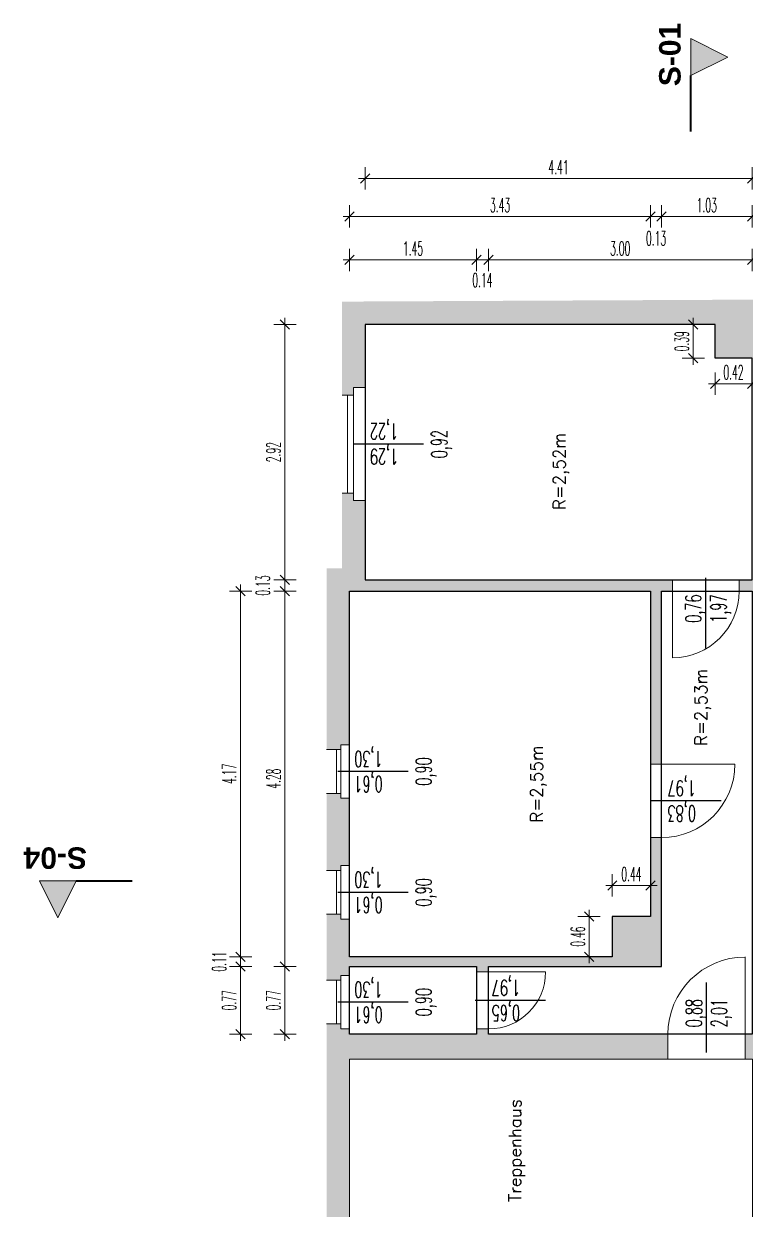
# Model space of a CAD drawing. Header units: metres. Extents: x -8.6 to 8, y -3.3 to 22.3.
# Drawn here: x -8.62 to -0.39, y 8.76 to 22.29 of the extents above; entities that cross this region are included whole.
import ezdxf
from ezdxf.enums import TextEntityAlignment as Align

# ---------------------------------------------------------------- set-up
doc = ezdxf.new("R2010")
doc.units = ezdxf.units.M
doc.header["$LTSCALE"] = 10
doc.header["$MEASUREMENT"] = 0
doc.linetypes.add('Schnittlinie', pattern=[0.6, 0.3, -0.15, 0, -0.15])
for name, color, linetype, lineweight in [('10_1OG Fenster', 7, 'Continuous', 18), ('10_1OG Treppe', 7, 'Continuous', 18), ('10_1OG Tür', 7, 'Continuous', 18), ('10_1OG W', 7, 'Continuous', 25), ('140_Raumbezeichnung', 7, 'Continuous', 15), ('40_Bemaßung', 7, 'Continuous', 15)]:
    doc.layers.add(name, color=color, linetype=linetype, lineweight=lineweight)
doc.layers.add('200_Schraffur_Wand', color=252, linetype='Continuous', lineweight=9, transparency=0.6)
for name, color, linetype in [('85 Schnitt Marker', 7, 'Continuous'), ('_Archi_Fenster', 7, 'Continuous'), ('Archi_Tür', 7, 'Continuous')]:
    doc.layers.add(name, color=color, linetype=linetype)
doc.styles.add('ERSTELLTER_STIL_2', font='arialbd.ttf')
doc.styles.add('SIMPLEX50', font='simplex.shx', dxfattribs={"width": 0.48})
doc.styles.get("Standard").update_dxf_attribs({"font": 'simplex.shx'})
doc.dimstyles.new('Meter_Bem Horizontal', dxfattribs={"dimtxt": 0.16, "dimasz": 0.015, "dimexe": 0, "dimexo": 0.1, "dimgap": 0.05, "dimtad": 1, "dimrnd": 0.01, "dimzin": 0, "dimdsep": 46, "dimtxsty": 'SIMPLEX50', "dimblk": 'Bempfeil', "dimcen": 0.125, "dimse1": 1, "dimse2": 1, "dimclre": 1, "dimadec": 0, "dimazin": 0, "dimtp": 102033525.0, "dimtm": 1, "dimtfac": 1, "dimtix": 1, "dimtmove": 2, "dimatfit": 3, "dimldrblk": 'Bempfeil', "dimfxl": 1, "dimtolj": 1, "dimtzin": 0, "dimlwd": -1, "dimarcsym": 0})

# ---------------------------------------------------------------- blocks, each defined once
blk = doc.blocks.new('fenster')
at = {"layer": '_Archi_Fenster', "color": 0}
blk.add_line((0, -0.45), (0, 0.35), dxfattribs=at)
at = {"layer": '_Archi_Fenster', "color": 0, "style": 'SIMPLEX50', "width": 0.6}
blk.add_attdef('BH', text='', height=0.18, dxfattribs=at).set_placement((0, 0.35), align=Align.BOTTOM_CENTER)
blk.add_attdef('LW', text='', height=0.18, rotation=90, dxfattribs=at).set_placement((0, 0), align=Align.BOTTOM_CENTER)
blk.add_attdef('LH', text='', height=0.18, rotation=90, dxfattribs=at).set_placement((0.054, 0), align=Align.TOP_CENTER)
blk = doc.blocks.new('Bempfeil')
at = {"color": 0, "linetype": 'ByBlock'}
for p, q in [((-5, 0), (5, 0)), ((-3.54, -3.54), (3.54, 3.54)), ((0, 8.5), (0, -8.5))]:
    blk.add_line(p, q, dxfattribs=at)
blk = doc.blocks.new('*D40')
at = {"layer": '40_Bemaßung', "color": 0, "transparency": 16777216}
blk.add_line((-5.639, 10.772), (-5.639, 11.516), dxfattribs=at)
at = {"layer": 'Defpoints', "color": 0, "transparency": 16777216}
for p in [(-5.639, 11.531), (-1.343, 11.531), (-3.317, 10.757)]:
    blk.add_point(p, dxfattribs=at)
at = {"layer": '40_Bemaßung', "color": 0, "transparency": 16777216, "xscale": 0.015, "yscale": 0.015, "zscale": 0.015}
for p, rotation in [((-5.639, 11.531), 90), ((-5.639, 10.757), 270)]:
    blk.add_blockref('Bempfeil', p, dxfattribs=dict(at, rotation=rotation))
at = {"layer": '40_Bemaßung', "color": 0, "transparency": 16777216, "insert": (-5.769, 11.144), "char_height": 0.16, "attachment_point": 5, "rotation": 90, "style": 'SIMPLEX50'}
blk.add_mtext('\\A1;0.77', dxfattribs=at)
blk = doc.blocks.new('*D41')
at = {"layer": '40_Bemaßung', "color": 0, "transparency": 16777216}
blk.add_line((-2.17, 11.657), (-2.17, 12.085), dxfattribs=at)
at = {"layer": 'Defpoints', "color": 0, "transparency": 16777216}
for p in [(-2.17, 12.1), (-1.905, 12.1), (-1.905, 11.642)]:
    blk.add_point(p, dxfattribs=at)
at = {"layer": '40_Bemaßung', "color": 0, "transparency": 16777216, "xscale": 0.015, "yscale": 0.015, "zscale": 0.015}
for p, rotation in [((-2.17, 12.1), 90), ((-2.17, 11.642), 270)]:
    blk.add_blockref('Bempfeil', p, dxfattribs=dict(at, rotation=rotation))
at = {"layer": '40_Bemaßung', "color": 0, "transparency": 16777216, "insert": (-2.3, 11.871), "char_height": 0.16, "attachment_point": 5, "rotation": 90, "style": 'SIMPLEX50'}
blk.add_mtext('\\A1;0.46', dxfattribs=at)
blk = doc.blocks.new('*D42')
at = {"layer": '40_Bemaßung', "color": 0, "transparency": 16777216}
blk.add_line((-1.89, 12.455), (-1.483, 12.455), dxfattribs=at)
at = {"layer": 'Defpoints', "color": 0, "transparency": 16777216}
for p in [(-1.468, 12.455), (-1.905, 12.1), (-1.468, 12.1)]:
    blk.add_point(p, dxfattribs=at)
at = {"layer": '40_Bemaßung', "color": 0, "transparency": 16777216, "xscale": 0.015, "yscale": 0.015, "zscale": 0.015, "rotation": 180}
blk.add_blockref('Bempfeil', (-1.905, 12.455), dxfattribs=at)
at = {"layer": '40_Bemaßung', "color": 0, "transparency": 16777216, "xscale": 0.015, "yscale": 0.015, "zscale": 0.015}
blk.add_blockref('Bempfeil', (-1.468, 12.455), dxfattribs=at)
at = {"layer": '40_Bemaßung', "color": 0, "transparency": 16777216, "insert": (-1.687, 12.585), "char_height": 0.16, "attachment_point": 5, "style": 'SIMPLEX50'}
blk.add_mtext('\\A1;0.44', dxfattribs=at)
blk = doc.blocks.new('*D43')
at = {"layer": '40_Bemaßung', "color": 0, "transparency": 16777216}
blk.add_line((-0.982, 18.486), (-0.982, 18.842), dxfattribs=at)
at = {"layer": 'Defpoints', "color": 0, "transparency": 16777216}
for p in [(-0.982, 18.857), (-0.734, 18.857), (-0.734, 18.471)]:
    blk.add_point(p, dxfattribs=at)
at = {"layer": '40_Bemaßung', "color": 0, "transparency": 16777216, "xscale": 0.015, "yscale": 0.015, "zscale": 0.015}
for p, rotation in [((-0.982, 18.857), 90), ((-0.982, 18.471), 270)]:
    blk.add_blockref('Bempfeil', p, dxfattribs=dict(at, rotation=rotation))
at = {"layer": '40_Bemaßung', "color": 0, "transparency": 16777216, "insert": (-1.112, 18.664), "char_height": 0.16, "attachment_point": 5, "rotation": 90, "style": 'SIMPLEX50'}
blk.add_mtext('\\A1;0.39', dxfattribs=at)
blk = doc.blocks.new('*D44')
at = {"layer": '40_Bemaßung', "color": 0, "transparency": 16777216}
blk.add_line((-0.719, 18.18), (-0.327, 18.18), dxfattribs=at)
at = {"layer": 'Defpoints', "color": 0, "transparency": 16777216}
for p in [(-0.734, 18.471), (-0.312, 18.471), (-0.312, 18.18)]:
    blk.add_point(p, dxfattribs=at)
at = {"layer": '40_Bemaßung', "color": 0, "transparency": 16777216, "xscale": 0.015, "yscale": 0.015, "zscale": 0.015, "rotation": 180}
blk.add_blockref('Bempfeil', (-0.734, 18.18), dxfattribs=at)
at = {"layer": '40_Bemaßung', "color": 0, "transparency": 16777216, "xscale": 0.015, "yscale": 0.015, "zscale": 0.015}
blk.add_blockref('Bempfeil', (-0.312, 18.18), dxfattribs=at)
at = {"layer": '40_Bemaßung', "color": 0, "transparency": 16777216, "insert": (-0.523, 18.31), "char_height": 0.16, "attachment_point": 5, "style": 'SIMPLEX50'}
blk.add_mtext('\\A1;0.42', dxfattribs=at)
blk = doc.blocks.new('*D45')
at = {"layer": '40_Bemaßung', "color": 0, "transparency": 16777216}
blk.add_line((-5.639, 11.546), (-5.639, 15.799), dxfattribs=at)
at = {"layer": 'Defpoints', "color": 0, "transparency": 16777216}
for p in [(-5.639, 15.814), (-1.343, 15.814), (-1.343, 11.531)]:
    blk.add_point(p, dxfattribs=at)
at = {"layer": '40_Bemaßung', "color": 0, "transparency": 16777216, "xscale": 0.015, "yscale": 0.015, "zscale": 0.015}
for p, rotation in [((-5.639, 15.814), 90), ((-5.639, 11.531), 270)]:
    blk.add_blockref('Bempfeil', p, dxfattribs=dict(at, rotation=rotation))
at = {"layer": '40_Bemaßung', "color": 0, "transparency": 16777216, "insert": (-5.769, 13.673), "char_height": 0.16, "attachment_point": 5, "rotation": 90, "style": 'SIMPLEX50'}
blk.add_mtext('\\A1;4.28', dxfattribs=at)
blk = doc.blocks.new('*D46')
at = {"layer": '40_Bemaßung', "color": 0, "transparency": 16777216}
for p, q in [((-5.639, 15.956), (-5.639, 15.971)), ((-5.639, 15.814), (-5.639, 15.941)), ((-5.639, 15.799), (-5.639, 15.784))]:
    blk.add_line(p, q, dxfattribs=at)
at = {"layer": 'Defpoints', "color": 0, "transparency": 16777216}
for p in [(-5.639, 15.941), (-4.724, 15.941), (-1.343, 15.814)]:
    blk.add_point(p, dxfattribs=at)
at = {"layer": '40_Bemaßung', "color": 0, "transparency": 16777216, "xscale": 0.015, "yscale": 0.015, "zscale": 0.015}
for p, rotation in [((-5.639, 15.941), 270), ((-5.639, 15.814), 90)]:
    blk.add_blockref('Bempfeil', p, dxfattribs=dict(at, rotation=rotation))
at = {"layer": '40_Bemaßung', "color": 0, "transparency": 16777216, "insert": (-5.889, 15.877), "char_height": 0.16, "attachment_point": 5, "rotation": 90, "style": 'SIMPLEX50'}
blk.add_mtext('\\A1;0.13', dxfattribs=at)
blk = doc.blocks.new('*D47')
at = {"layer": '40_Bemaßung', "color": 0, "transparency": 16777216}
blk.add_line((-5.639, 15.956), (-5.639, 18.842), dxfattribs=at)
at = {"layer": 'Defpoints', "color": 0, "transparency": 16777216}
for p in [(-5.639, 18.857), (-4.724, 18.857), (-4.724, 15.941)]:
    blk.add_point(p, dxfattribs=at)
at = {"layer": '40_Bemaßung', "color": 0, "transparency": 16777216, "xscale": 0.015, "yscale": 0.015, "zscale": 0.015}
for p, rotation in [((-5.639, 18.857), 90), ((-5.639, 15.941), 270)]:
    blk.add_blockref('Bempfeil', p, dxfattribs=dict(at, rotation=rotation))
at = {"layer": '40_Bemaßung', "color": 0, "transparency": 16777216, "insert": (-5.769, 17.399), "char_height": 0.16, "attachment_point": 5, "rotation": 90, "style": 'SIMPLEX50'}
blk.add_mtext('\\A1;2.92', dxfattribs=at)
blk = doc.blocks.new('*D48')
at = {"layer": '40_Bemaßung', "color": 0, "transparency": 16777216}
blk.add_line((-6.144, 10.772), (-6.144, 11.516), dxfattribs=at)
at = {"layer": 'Defpoints', "color": 0, "transparency": 16777216}
for p in [(-6.144, 11.531), (-4.901, 11.531), (-4.901, 10.757)]:
    blk.add_point(p, dxfattribs=at)
at = {"layer": '40_Bemaßung', "color": 0, "transparency": 16777216, "xscale": 0.015, "yscale": 0.015, "zscale": 0.015}
for p, rotation in [((-6.144, 11.531), 90), ((-6.144, 10.757), 270)]:
    blk.add_blockref('Bempfeil', p, dxfattribs=dict(at, rotation=rotation))
at = {"layer": '40_Bemaßung', "color": 0, "transparency": 16777216, "insert": (-6.274, 11.144), "char_height": 0.16, "attachment_point": 5, "rotation": 90, "style": 'SIMPLEX50'}
blk.add_mtext('\\A1;0.77', dxfattribs=at)
blk = doc.blocks.new('*D49')
at = {"layer": '40_Bemaßung', "color": 0, "transparency": 16777216}
for p, q in [((-6.144, 11.657), (-6.144, 11.672)), ((-6.144, 11.531), (-6.144, 11.642)), ((-6.144, 11.516), (-6.144, 11.501))]:
    blk.add_line(p, q, dxfattribs=at)
at = {"layer": 'Defpoints', "color": 0, "transparency": 16777216}
for p in [(-6.144, 11.642), (-4.901, 11.642), (-4.901, 11.531)]:
    blk.add_point(p, dxfattribs=at)
at = {"layer": '40_Bemaßung', "color": 0, "transparency": 16777216, "xscale": 0.015, "yscale": 0.015, "zscale": 0.015}
for p, rotation in [((-6.144, 11.642), 270), ((-6.144, 11.531), 90)]:
    blk.add_blockref('Bempfeil', p, dxfattribs=dict(at, rotation=rotation))
at = {"layer": '40_Bemaßung', "color": 0, "transparency": 16777216, "insert": (-6.388, 11.586), "char_height": 0.16, "attachment_point": 5, "rotation": 90, "style": 'SIMPLEX50'}
blk.add_mtext('\\A1;0.11', dxfattribs=at)
blk = doc.blocks.new('*D50')
at = {"layer": '40_Bemaßung', "color": 0, "transparency": 16777216}
blk.add_line((-6.144, 11.657), (-6.144, 15.799), dxfattribs=at)
at = {"layer": 'Defpoints', "color": 0, "transparency": 16777216}
for p in [(-6.144, 15.814), (-4.901, 15.814), (-4.901, 11.642)]:
    blk.add_point(p, dxfattribs=at)
at = {"layer": '40_Bemaßung', "color": 0, "transparency": 16777216, "xscale": 0.015, "yscale": 0.015, "zscale": 0.015}
for p, rotation in [((-6.144, 15.814), 90), ((-6.144, 11.642), 270)]:
    blk.add_blockref('Bempfeil', p, dxfattribs=dict(at, rotation=rotation))
at = {"layer": '40_Bemaßung', "color": 0, "transparency": 16777216, "insert": (-6.274, 13.728), "char_height": 0.16, "attachment_point": 5, "rotation": 90, "style": 'SIMPLEX50'}
blk.add_mtext('\\A1;4.17', dxfattribs=at)
blk = doc.blocks.new('*D51')
at = {"layer": '40_Bemaßung', "color": 0, "transparency": 16777216}
blk.add_line((-4.886, 19.592), (-3.469, 19.592), dxfattribs=at)
at = {"layer": 'Defpoints', "color": 0, "transparency": 16777216}
for p in [(-3.454, 19.592), (-4.901, 11.531), (-3.454, 11.531)]:
    blk.add_point(p, dxfattribs=at)
at = {"layer": '40_Bemaßung', "color": 0, "transparency": 16777216, "xscale": 0.015, "yscale": 0.015, "zscale": 0.015, "rotation": 180}
blk.add_blockref('Bempfeil', (-4.901, 19.592), dxfattribs=at)
at = {"layer": '40_Bemaßung', "color": 0, "transparency": 16777216, "xscale": 0.015, "yscale": 0.015, "zscale": 0.015}
blk.add_blockref('Bempfeil', (-3.454, 19.592), dxfattribs=at)
at = {"layer": '40_Bemaßung', "color": 0, "transparency": 16777216, "insert": (-4.178, 19.722), "char_height": 0.16, "attachment_point": 5, "style": 'SIMPLEX50'}
blk.add_mtext('\\A1;1.45', dxfattribs=at)
blk = doc.blocks.new('*D52')
at = {"layer": '40_Bemaßung', "color": 0, "transparency": 16777216}
blk.add_line((-3.439, 19.592), (-3.332, 19.592), dxfattribs=at)
at = {"layer": 'Defpoints', "color": 0, "transparency": 16777216}
for p in [(-3.317, 19.592), (-3.454, 11.531), (-3.317, 11.531)]:
    blk.add_point(p, dxfattribs=at)
at = {"layer": '40_Bemaßung', "color": 0, "transparency": 16777216, "xscale": 0.015, "yscale": 0.015, "zscale": 0.015, "rotation": 180}
blk.add_blockref('Bempfeil', (-3.454, 19.592), dxfattribs=at)
at = {"layer": '40_Bemaßung', "color": 0, "transparency": 16777216, "xscale": 0.015, "yscale": 0.015, "zscale": 0.015}
blk.add_blockref('Bempfeil', (-3.317, 19.592), dxfattribs=at)
at = {"layer": '40_Bemaßung', "color": 0, "transparency": 16777216, "insert": (-3.386, 19.361), "char_height": 0.16, "attachment_point": 5, "style": 'SIMPLEX50'}
blk.add_mtext('\\A1;0.14', dxfattribs=at)
blk = doc.blocks.new('*D53')
at = {"layer": '40_Bemaßung', "color": 0, "transparency": 16777216}
blk.add_line((-3.302, 19.592), (-0.327, 19.592), dxfattribs=at)
at = {"layer": 'Defpoints', "color": 0, "transparency": 16777216}
for p in [(-0.312, 19.592), (-3.317, 11.531), (-0.312, 10.757)]:
    blk.add_point(p, dxfattribs=at)
at = {"layer": '40_Bemaßung', "color": 0, "transparency": 16777216, "xscale": 0.015, "yscale": 0.015, "zscale": 0.015, "rotation": 180}
blk.add_blockref('Bempfeil', (-3.317, 19.592), dxfattribs=at)
at = {"layer": '40_Bemaßung', "color": 0, "transparency": 16777216, "xscale": 0.015, "yscale": 0.015, "zscale": 0.015}
blk.add_blockref('Bempfeil', (-0.312, 19.592), dxfattribs=at)
at = {"layer": '40_Bemaßung', "color": 0, "transparency": 16777216, "insert": (-1.815, 19.722), "char_height": 0.16, "attachment_point": 5, "style": 'SIMPLEX50'}
blk.add_mtext('\\A1;3.00', dxfattribs=at)
blk = doc.blocks.new('*D58')
at = {"layer": '40_Bemaßung', "color": 0, "transparency": 16777216}
blk.add_line((-4.886, 20.089), (-1.483, 20.089), dxfattribs=at)
at = {"layer": 'Defpoints', "color": 0, "transparency": 16777216}
for p in [(-1.468, 20.089), (-4.901, 15.814), (-1.468, 15.814)]:
    blk.add_point(p, dxfattribs=at)
at = {"layer": '40_Bemaßung', "color": 0, "transparency": 16777216, "xscale": 0.015, "yscale": 0.015, "zscale": 0.015, "rotation": 180}
blk.add_blockref('Bempfeil', (-4.901, 20.089), dxfattribs=at)
at = {"layer": '40_Bemaßung', "color": 0, "transparency": 16777216, "xscale": 0.015, "yscale": 0.015, "zscale": 0.015}
blk.add_blockref('Bempfeil', (-1.468, 20.089), dxfattribs=at)
at = {"layer": '40_Bemaßung', "color": 0, "transparency": 16777216, "insert": (-3.185, 20.219), "char_height": 0.16, "attachment_point": 5, "style": 'SIMPLEX50'}
blk.add_mtext('\\A1;3.43', dxfattribs=at)
blk = doc.blocks.new('*D59')
at = {"layer": '40_Bemaßung', "color": 0, "transparency": 16777216}
for p, q in [((-1.483, 20.089), (-1.498, 20.089)), ((-1.468, 20.089), (-1.343, 20.089)), ((-1.328, 20.089), (-1.313, 20.089))]:
    blk.add_line(p, q, dxfattribs=at)
at = {"layer": 'Defpoints', "color": 0, "transparency": 16777216}
for p in [(-1.343, 20.089), (-1.468, 15.814), (-1.343, 15.814)]:
    blk.add_point(p, dxfattribs=at)
at = {"layer": '40_Bemaßung', "color": 0, "transparency": 16777216, "xscale": 0.015, "yscale": 0.015, "zscale": 0.015}
blk.add_blockref('Bempfeil', (-1.468, 20.089), dxfattribs=at)
at = {"layer": '40_Bemaßung', "color": 0, "transparency": 16777216, "xscale": 0.015, "yscale": 0.015, "zscale": 0.015, "rotation": 180}
blk.add_blockref('Bempfeil', (-1.343, 20.089), dxfattribs=at)
at = {"layer": '40_Bemaßung', "color": 0, "transparency": 16777216, "insert": (-1.406, 19.839), "char_height": 0.16, "attachment_point": 5, "style": 'SIMPLEX50'}
blk.add_mtext('\\A1;0.13', dxfattribs=at)
blk = doc.blocks.new('*D60')
at = {"layer": '40_Bemaßung', "color": 0, "transparency": 16777216}
blk.add_line((-1.328, 20.089), (-0.327, 20.089), dxfattribs=at)
at = {"layer": 'Defpoints', "color": 0, "transparency": 16777216}
for p in [(-0.312, 20.089), (-1.343, 15.814), (-0.312, 15.814)]:
    blk.add_point(p, dxfattribs=at)
at = {"layer": '40_Bemaßung', "color": 0, "transparency": 16777216, "xscale": 0.015, "yscale": 0.015, "zscale": 0.015, "rotation": 180}
blk.add_blockref('Bempfeil', (-1.343, 20.089), dxfattribs=at)
at = {"layer": '40_Bemaßung', "color": 0, "transparency": 16777216, "xscale": 0.015, "yscale": 0.015, "zscale": 0.015}
blk.add_blockref('Bempfeil', (-0.312, 20.089), dxfattribs=at)
at = {"layer": '40_Bemaßung', "color": 0, "transparency": 16777216, "insert": (-0.828, 20.219), "char_height": 0.16, "attachment_point": 5, "style": 'SIMPLEX50'}
blk.add_mtext('\\A1;1.03', dxfattribs=at)
blk = doc.blocks.new('*D63')
at = {"layer": '40_Bemaßung', "color": 0, "transparency": 16777216}
blk.add_line((-4.709, 20.522), (-0.327, 20.522), dxfattribs=at)
at = {"layer": 'Defpoints', "color": 0, "transparency": 16777216}
for p in [(-0.312, 20.522), (-4.724, 18.857), (-0.312, 17.206)]:
    blk.add_point(p, dxfattribs=at)
at = {"layer": '40_Bemaßung', "color": 0, "transparency": 16777216, "xscale": 0.015, "yscale": 0.015, "zscale": 0.015, "rotation": 180}
blk.add_blockref('Bempfeil', (-4.724, 20.522), dxfattribs=at)
at = {"layer": '40_Bemaßung', "color": 0, "transparency": 16777216, "xscale": 0.015, "yscale": 0.015, "zscale": 0.015}
blk.add_blockref('Bempfeil', (-0.312, 20.522), dxfattribs=at)
at = {"layer": '40_Bemaßung', "color": 0, "transparency": 16777216, "insert": (-2.518, 20.652), "char_height": 0.16, "attachment_point": 5, "style": 'SIMPLEX50'}
blk.add_mtext('\\A1;4.41', dxfattribs=at)

msp = doc.modelspace()

# ---------------------------------------------------------------- hatches: boundary and pattern name
at = {"layer": '200_Schraffur_Wand'}
h = msp.add_hatch(color=256, dxfattribs=at)
h.dxf.hatch_style = 1
h.paths.add_polyline_path([(-4.724, 0), (-4.724, 0.703), (-4.856, 0.703), (-4.856, 0.788), (-4.986, 0.788), (-4.986, -0.262), (4.415, -0.262), (4.415, 1.454), (4.262, 1.454), (4.262, 1.368), (4.153, 1.368), (4.153, 0), (0, 0), (0, 4.22), (0.808, 4.22), (0.808, 4.423), (0.466, 4.423), (0.466, 4.789), (0, 4.789), (0, 7.688), (0.132, 7.688), (0.132, 7.848), (0, 7.848), (0, 8.992), (-0.308, 8.992), (-0.308, 8.391), (-0.389, 8.391), (-0.389, 8.092), (-0.312, 8.092), (-0.312, 3.064), (-0.454, 3.064), (-0.454, 2.94), (-0.312, 2.94), (-0.312, 0.384), (-0.704, 0.384), (-0.704, 0)])
h.paths.add_polyline_path([(-5.163, 4.902), (-5.163, 2.803), (-4.986, 2.803), (-4.986, 1.907), (-4.856, 1.907), (-4.856, 1.993), (-4.724, 1.993), (-4.724, 2.94), (-1.179, 2.94), (-1.179, 3.064), (-1.343, 3.064), (-1.343, 5.004), (-1.464, 5.004), (-1.464, 3.064), (-4.901, 3.064), (-4.901, 4.846), (-5, 4.846), (-5, 4.902)])
h.paths.add_polyline_path([(-5, 6.158), (-5, 6.213), (-5.163, 6.213), (-5.163, 5.401), (-5, 5.401), (-5, 5.456), (-4.901, 5.456), (-4.901, 6.158)])
h.paths.add_polyline_path([(-5.163, 7.435), (-5.163, 6.712), (-5, 6.712), (-5, 6.768), (-4.901, 6.768), (-4.901, 7.22), (-1.914, 7.22), (-1.914, 6.789), (-1.464, 6.789), (-1.464, 5.835), (-1.343, 5.835), (-1.343, 7.399), (-1.464, 7.399), (-1.464, 7.329), (-4.901, 7.329), (-4.901, 7.38), (-5, 7.38), (-5, 7.435)])
h.paths.add_polyline_path([(-5.163, 10.874), (-5.163, 7.934), (-5, 7.934), (-5, 7.99), (-4.901, 7.99), (-4.901, 8.092), (-1.464, 8.092), (-1.464, 8.03), (-1.343, 8.03), (-1.343, 8.092), (-1.291, 8.092), (-1.291, 8.391), (-4.902, 8.391), (-4.902, 10.473), (-1.272, 10.473), (-1.272, 10.757), (-3.317, 10.757), (-3.317, 10.818), (-3.454, 10.818), (-3.454, 10.757), (-4.901, 10.757), (-4.901, 10.818), (-5, 10.818), (-5, 10.874)])
h.paths.add_polyline_path([(-5, 13.45), (-5, 13.506), (-5.163, 13.506), (-5.163, 12.626), (-5, 12.626), (-5, 12.681), (-4.901, 12.681), (-4.901, 13.45)])
h.paths.add_polyline_path([(-5.163, 12.127), (-5.163, 11.373), (-5, 11.373), (-5, 11.428), (-4.901, 11.428), (-4.901, 11.531), (-3.454, 11.531), (-3.454, 11.469), (-3.317, 11.469), (-3.317, 11.531), (-1.343, 11.531), (-1.343, 13.002), (-1.468, 13.002), (-1.468, 12.1), (-1.905, 12.1), (-1.905, 11.642), (-4.901, 11.642), (-4.901, 12.071), (-5, 12.071), (-5, 12.127)])
h.paths.add_polyline_path([(-5.163, 16.075), (-5.163, 14.005), (-5, 14.005), (-5, 14.06), (-4.901, 14.06), (-4.901, 15.814), (-1.468, 15.814), (-1.468, 13.837), (-1.343, 13.837), (-1.343, 15.814), (-1.219, 15.814), (-1.219, 15.941), (-4.724, 15.941), (-4.724, 16.846), (-4.856, 16.846), (-4.856, 16.932), (-4.986, 16.932), (-4.986, 16.075)])
h.paths.add_polyline_path([(-4.986, 19.117), (-4.986, 18.051), (-4.856, 18.051), (-4.856, 18.136), (-4.724, 18.136), (-4.724, 18.857), (-0.734, 18.857), (-0.734, 18.471), (-0.312, 18.471), (-0.312, 15.941), (-0.457, 15.941), (-0.457, 15.814), (-0.312, 15.814), (-0.312, 15.664), (-0.011, 15.664), (-0.011, 18.899), (4.165, 18.899), (4.165, 17.517), (4.262, 17.517), (4.262, 17.431), (4.427, 17.431), (4.427, 19.162)])
h.paths.add_polyline_path([(4.262, 16.312), (4.262, 16.227), (4.165, 16.227), (4.165, 14.678), (-0.011, 14.678), (-0.011, 14.803), (-0.312, 14.803), (-0.312, 10.757), (-0.39, 10.757), (-0.39, 10.473), (-0.308, 10.473), (-0.308, 9.901), (0, 9.901), (0, 11.058), (0.115, 11.058), (0.115, 11.232), (-0.011, 11.232), (-0.011, 14.115), (0.453, 14.115), (0.453, 14.491), (4.524, 14.491), (4.524, 13.554), (4.623, 13.554), (4.623, 13.469), (4.786, 13.469), (4.786, 14.753), (4.427, 14.753), (4.427, 16.312)])
h.paths.add_polyline_path([(4.524, 12.224), (4.524, 11.232), (0.951, 11.232), (0.951, 11.058), (2.886, 11.058), (2.886, 10.998), (3.014, 10.998), (3.014, 11.058), (4.524, 11.058), (4.524, 10.994), (4.651, 10.994), (4.651, 10.938), (4.786, 10.938), (4.786, 12.31), (4.623, 12.31), (4.623, 12.224)], flags=17)
h.paths.add_polyline_path([(4.651, 10.439), (4.651, 10.384), (4.524, 10.384), (4.524, 10.304), (3.014, 10.304), (3.014, 10.362), (2.886, 10.362), (2.886, 10.304), (1.081, 10.304), (1.081, 9.748), (1.202, 9.748), (1.202, 10.198), (4.524, 10.198), (4.524, 9.768), (4.651, 9.768), (4.651, 9.713), (4.786, 9.713), (4.786, 10.439)])
h.paths.add_polyline_path([(4.651, 9.214), (4.651, 9.158), (4.524, 9.158), (4.524, 8.464), (4.651, 8.464), (4.651, 8.408), (4.786, 8.408), (4.786, 9.214)])
h.paths.add_polyline_path([(4.524, 7.854), (4.524, 7.848), (1.202, 7.848), (1.202, 9.023), (1.081, 9.023), (1.081, 7.848), (0.956, 7.848), (0.956, 7.688), (4.524, 7.688), (4.525, 6.686), (4.624, 6.686), (4.624, 6.601), (4.787, 6.601), (4.786, 7.909), (4.651, 7.909), (4.651, 7.854)])
h.paths.add_polyline_path([(4.624, 5.481), (4.624, 5.396), (4.525, 5.396), (4.524, 4.423), (1.642, 4.423), (1.642, 4.22), (4.153, 4.22), (4.153, 2.658), (4.262, 2.658), (4.262, 2.573), (4.415, 2.573), (4.415, 4.161), (4.786, 4.161), (4.787, 5.481)])
at = {"layer": '85 Schnitt Marker', "linetype": 'Continuous', "lineweight": 0, "true_color": 0x000000}
for points in [[(-1.008, 22.118), (-1.008, 21.698), (-0.588, 21.908)], [(-8.439, 12.506), (-8.229, 12.086), (-8.019, 12.506)]]:
    msp.add_hatch(color=18, dxfattribs=at).paths.add_polyline_path(points)

# ---------------------------------------------------------------- linework, layer by layer
at = {"layer": '10_1OG Fenster'}
for points in [[(-4.724, 18.136), (-4.856, 18.136), (-4.856, 18.051), (-4.986, 18.051)], [(-4.724, 16.846), (-4.856, 16.846), (-4.856, 16.932), (-4.986, 16.932)], [(-4.901, 14.06), (-5, 14.06), (-5, 14.005), (-5.163, 14.005)], [(-4.901, 13.45), (-5, 13.45), (-5, 13.506), (-5.163, 13.506)], [(-4.901, 12.681), (-5, 12.681), (-5, 12.626), (-5.163, 12.626)], [(-4.901, 12.071), (-5, 12.071), (-5, 12.127), (-5.163, 12.127)], [(-4.901, 11.428), (-5, 11.428), (-5, 11.373), (-5.163, 11.373)], [(-4.901, 10.818), (-5, 10.818), (-5, 10.874), (-5.163, 10.874)]]:
    msp.add_lwpolyline(points, dxfattribs=at)
for points in [[(-4.856, 18.051), (-4.856, 16.932), (-4.924, 16.932), (-4.924, 18.051)], [(-5, 14.005), (-5, 13.506), (-5.05, 13.506), (-5.05, 14.005)], [(-5, 12.626), (-5, 12.127), (-5.05, 12.127), (-5.05, 12.626)], [(-5, 11.373), (-5, 10.874), (-5.05, 10.874), (-5.05, 11.373)]]:
    msp.add_lwpolyline(points, close=True, dxfattribs=at)
at = {"layer": '10_1OG Treppe'}
msp.add_lwpolyline([(-0.308, 10.473), (-0.308, 8.391), (-4.902, 8.391), (-4.902, 10.473)], close=True, dxfattribs=at)
at = {"layer": '10_1OG Tür'}
for points in [[(-1.219, 15.941), (-1.219, 15.052)], [(-0.457, 15.941), (-0.457, 15.814)], [(-1.468, 13.837), (-0.509, 13.837)], [(-1.468, 13.002), (-1.343, 13.002)], [(-0.39, 10.473), (-0.39, 11.639)], [(-3.454, 11.469), (-2.666, 11.469)], [(-3.454, 10.818), (-3.317, 10.818)], [(-1.272, 10.473), (-1.272, 10.757)]]:
    msp.add_lwpolyline(points, dxfattribs=at)
for centre, radius, start, end in [((-1.219, 15.814), 0.761, 270, 0), ((-1.343, 13.837), 0.835, 270, 0), ((-0.39, 10.757), 0.881, 90, 180), ((-3.317, 11.469), 0.651, 270, 0)]:
    msp.add_arc(centre, radius, start, end, dxfattribs=at)
at = {"layer": '10_1OG W'}
for points in [[(-0.312, 15.941), (-0.312, 18.471), (-0.734, 18.471), (-0.734, 18.857), (-4.724, 18.857), (-4.724, 15.941)], [(-1.468, 15.814), (-1.468, 12.1), (-1.905, 12.1), (-1.905, 11.642), (-4.901, 11.642), (-4.901, 15.814)], [(-3.317, 10.757), (-3.317, 11.531), (-1.343, 11.531), (-1.343, 15.814), (-0.312, 15.814), (-0.312, 10.757)], [(-3.454, 11.531), (-3.454, 10.757), (-4.901, 10.757), (-4.901, 11.531)]]:
    msp.add_lwpolyline(points, close=True, dxfattribs=at)
at = {"layer": '85 Schnitt Marker', "color": 7, "linetype": 'Schnittlinie', "lineweight": 35}
for p, q in [((-1.008, 21.059), (-1.008, 21.698)), ((-8.019, 12.506), (-7.381, 12.506))]:
    msp.add_line(p, q, dxfattribs=at)
at = {"layer": '85 Schnitt Marker', "color": 7, "linetype": 'Continuous', "lineweight": 13, "flags": 128}
for points in [[(-1.008, 22.118), (-1.008, 21.698), (-0.588, 21.908)], [(-8.439, 12.506), (-8.019, 12.506), (-8.229, 12.086)]]:
    msp.add_lwpolyline(points, close=True, dxfattribs=at)

# ---------------------------------------------------------------- block references
at = {"layer": '_Archi_Fenster', "lineweight": 18}
ref = msp.add_blockref('fenster', (-4.508, 17.491), dxfattribs=dict(at, rotation=90))
ref.add_attrib('LW', '1,29', dxfattribs={"layer": '0', "color": 0, "height": 0.18, "rotation": 180, "style": 'SIMPLEX50', "width": 0.6}).set_placement((-4.508, 17.491), align=Align.BOTTOM_CENTER)
ref.add_attrib('LH', '1,22', dxfattribs={"layer": '0', "color": 0, "height": 0.18, "rotation": 180, "style": 'SIMPLEX50', "width": 0.6}).set_placement((-4.508, 17.545), align=Align.TOP_CENTER)
ref.add_attrib('BH', '0,92', dxfattribs={"layer": '0', "color": 0, "height": 0.18, "rotation": 90, "style": 'SIMPLEX50', "width": 0.6}).set_placement((-3.735, 17.491), align=Align.BOTTOM_CENTER)
ref = msp.add_blockref('fenster', (-4.685, 13.755), dxfattribs=dict(at, rotation=90))
ref.add_attrib('LW', '0,61', dxfattribs={"layer": '0', "color": 0, "height": 0.18, "rotation": 180, "style": 'SIMPLEX50', "width": 0.6}).set_placement((-4.685, 13.755), align=Align.BOTTOM_CENTER)
ref.add_attrib('LH', '1,30', dxfattribs={"layer": '0', "color": 0, "height": 0.18, "rotation": 180, "style": 'SIMPLEX50', "width": 0.6}).set_placement((-4.685, 13.809), align=Align.TOP_CENTER)
ref.add_attrib('BH', '0,90', dxfattribs={"layer": '0', "color": 0, "height": 0.18, "rotation": 90, "style": 'SIMPLEX50', "width": 0.6}).set_placement((-3.912, 13.755), align=Align.BOTTOM_CENTER)
ref = msp.add_blockref('fenster', (-4.685, 12.376), dxfattribs=dict(at, rotation=90))
ref.add_attrib('LW', '0,61', dxfattribs={"layer": '0', "color": 0, "height": 0.18, "rotation": 180, "style": 'SIMPLEX50', "width": 0.6}).set_placement((-4.685, 12.376), align=Align.BOTTOM_CENTER)
ref.add_attrib('LH', '1,30', dxfattribs={"layer": '0', "color": 0, "height": 0.18, "rotation": 180, "style": 'SIMPLEX50', "width": 0.6}).set_placement((-4.685, 12.43), align=Align.TOP_CENTER)
ref.add_attrib('BH', '0,90', dxfattribs={"layer": '0', "color": 0, "height": 0.18, "rotation": 90, "style": 'SIMPLEX50', "width": 0.6}).set_placement((-3.912, 12.376), align=Align.BOTTOM_CENTER)
ref = msp.add_blockref('fenster', (-4.685, 11.123), dxfattribs=dict(at, rotation=90))
ref.add_attrib('LW', '0,61', dxfattribs={"layer": '0', "color": 0, "height": 0.18, "rotation": 180, "style": 'SIMPLEX50', "width": 0.6}).set_placement((-4.685, 11.123), align=Align.BOTTOM_CENTER)
ref.add_attrib('LH', '1,30', dxfattribs={"layer": '0', "color": 0, "height": 0.18, "rotation": 180, "style": 'SIMPLEX50', "width": 0.6}).set_placement((-4.685, 11.177), align=Align.TOP_CENTER)
ref.add_attrib('BH', '0,90', dxfattribs={"layer": '0', "color": 0, "height": 0.18, "rotation": 90, "style": 'SIMPLEX50', "width": 0.6}).set_placement((-3.912, 11.123), align=Align.BOTTOM_CENTER)
at = {"layer": 'Archi_Tür', "lineweight": 18}
ref = msp.add_blockref('fenster', (-0.838, 15.614), dxfattribs=at)
ref.add_attrib('LW', '0,76', dxfattribs={"layer": '0', "color": 0, "height": 0.18, "rotation": 90, "style": 'SIMPLEX50', "width": 0.6}).set_placement((-0.838, 15.614), align=Align.BOTTOM_CENTER)
ref.add_attrib('LH', '1,97', dxfattribs={"layer": '0', "color": 0, "height": 0.18, "rotation": 90, "style": 'SIMPLEX50', "width": 0.6}).set_placement((-0.784, 15.614), align=Align.TOP_CENTER)
ref = msp.add_blockref('fenster', (-1.113, 13.42), dxfattribs=dict(at, rotation=90))
ref.add_attrib('LW', '0,83', dxfattribs={"layer": '0', "color": 0, "height": 0.18, "rotation": 180, "style": 'SIMPLEX50', "width": 0.6}).set_placement((-1.113, 13.42), align=Align.BOTTOM_CENTER)
ref.add_attrib('LH', '1,97', dxfattribs={"layer": '0', "color": 0, "height": 0.18, "rotation": 180, "style": 'SIMPLEX50', "width": 0.6}).set_placement((-1.113, 13.474), align=Align.TOP_CENTER)
ref = msp.add_blockref('fenster', (-3.118, 11.143), dxfattribs=dict(at, rotation=90))
ref.add_attrib('LW', '0,65', dxfattribs={"layer": '0', "color": 0, "height": 0.18, "rotation": 180, "style": 'SIMPLEX50', "width": 0.6}).set_placement((-3.118, 11.143), align=Align.BOTTOM_CENTER)
ref.add_attrib('LH', '1,97', dxfattribs={"layer": '0', "color": 0, "height": 0.18, "rotation": 180, "style": 'SIMPLEX50', "width": 0.6}).set_placement((-3.118, 11.197), align=Align.TOP_CENTER)
ref = msp.add_blockref('fenster', (-0.831, 10.998), dxfattribs=at)
ref.add_attrib('LW', '0,88', dxfattribs={"layer": '0', "color": 0, "height": 0.18, "rotation": 90, "style": 'SIMPLEX50', "width": 0.6}).set_placement((-0.831, 10.998), align=Align.BOTTOM_CENTER)
ref.add_attrib('LH', '2,01', dxfattribs={"layer": '0', "color": 0, "height": 0.18, "rotation": 90, "style": 'SIMPLEX50', "width": 0.6}).set_placement((-0.777, 10.998), align=Align.TOP_CENTER)

# ---------------------------------------------------------------- texts
at = {"layer": '140_Raumbezeichnung'}
for s, p in [('R=2,52m', (-2.51, 17.179)), ('R=2,53m', (-0.895, 14.488)), ('R=2,55m', (-2.769, 13.613)), ('Treppenhaus', (-3.014, 9.429)), ('Treppenhaus', (-3.014, 9.429))]:
    msp.add_text(s, height=0.14, rotation=90, dxfattribs=at).set_placement(p, align=Align.MIDDLE_CENTER)
at = {"layer": '85 Schnitt Marker', "color": 7, "lineweight": 13, "char_height": 0.245, "attachment_point": 7, "style": 'ERSTELLTER_STIL_2'}
for s, insert, rotation in [('\\A1;\\pxql,t0;S-01', (-1.123, 21.575), 90), ('\\A1;\\pxql,t0;S-04', (-7.896, 12.893), 180)]:
    msp.add_mtext(s, dxfattribs=dict(at, insert=insert, rotation=rotation))

# ---------------------------------------------------------------- dimensions: what is measured, and where the dimension line sits
at = {"layer": '40_Bemaßung'}
for base, p1, p2, angle, picture, middle in [((-0.312, 20.522), (-4.724, 18.857), (-0.312, 17.206), 180, '*D63', (-2.518, 20.652)), ((-1.468, 20.089), (-4.901, 15.814), (-1.468, 15.814), 180, '*D58', (-3.185, 20.219)), ((-0.312, 20.089), (-1.343, 15.814), (-0.312, 15.814), 180, '*D60', (-0.828, 20.219)), ((-3.454, 19.592), (-4.901, 11.531), (-3.454, 11.531), 180, '*D51', (-4.178, 19.722)), ((-0.3123, 19.5923), (-3.3168, 11.5312), (-0.3123, 10.7574), 180, '*D53', (-1.8145, 19.7223)), ((-5.639, 18.857), (-4.724, 15.941), (-4.724, 18.857), 90, '*D47', (-5.769, 17.399)), ((-0.982, 18.857), (-0.734, 18.471), (-0.734, 18.857), 90, '*D43', (-1.112, 18.664)), ((-0.312, 18.18), (-0.734, 18.471), (-0.312, 18.471), 180, '*D44', (-0.523, 18.31)), ((-6.144, 15.814), (-4.901, 11.642), (-4.901, 15.814), 90, '*D50', (-6.274, 13.728)), ((-5.639, 15.814), (-1.343, 11.531), (-1.343, 15.814), 90, '*D45', (-5.769, 13.673)), ((-1.468, 12.455), (-1.905, 12.1), (-1.468, 12.1), 180, '*D42', (-1.687, 12.585)), ((-2.17, 12.1), (-1.905, 11.642), (-1.905, 12.1), 90, '*D41', (-2.3, 11.871)), ((-6.144, 11.531), (-4.901, 10.757), (-4.901, 11.531), 90, '*D48', (-6.274, 11.144)), ((-5.639, 11.531), (-3.317, 10.757), (-1.343, 11.531), 90, '*D40', (-5.769, 11.144))]:
    dim = msp.add_linear_dim(base=base, p1=p1, p2=p2, angle=angle, dimstyle='Meter_Bem Horizontal', dxfattribs=at)
    dim.commit()
    dim.dimension.update_dxf_attribs({"geometry": picture, "text_midpoint": middle})
for base, p1, p2, angle, picture, middle in [((-1.3433, 20.089), (-1.4685, 15.8139), (-1.3433, 15.8139), 180, '*D59', (-1.4059, 19.839)), ((-3.317, 19.592), (-3.454, 11.531), (-3.317, 11.531), 180, '*D52', (-3.386, 19.361)), ((-5.639, 15.941), (-1.343, 15.814), (-4.724, 15.941), 90, '*D46', (-5.889, 15.877)), ((-6.144, 11.642), (-4.901, 11.531), (-4.901, 11.642), 90, '*D49', (-6.388, 11.586))]:
    dim = msp.add_linear_dim(base=base, p1=p1, p2=p2, angle=angle, dimstyle='Meter_Bem Horizontal', dxfattribs=at)
    dim.commit()
    dim.dimension.update_dxf_attribs({"geometry": picture, "text_midpoint": middle, "dimtype": 160})

doc.saveas('drawing.dxf')
